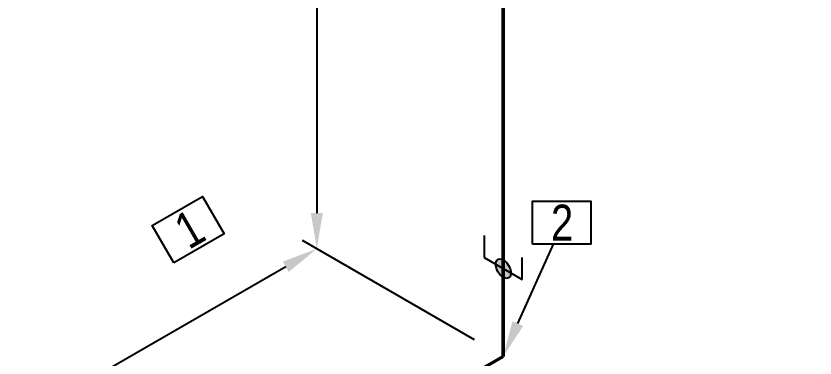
# Model space of a CAD drawing. Header units: millimetres. Extents: x 0 to 594, y 0 to 420.
# Drawn here: x 84.8 to 140.5, y 272.9 to 296.7 of the extents above; entities that cross this region are included whole.
import ezdxf
from ezdxf import colors
from ezdxf.entities.mleader import LeaderData, LeaderLine
from ezdxf.enums import TextEntityAlignment as Align
from ezdxf.math import Vec2, Vec3

# ---------------------------------------------------------------- set-up
doc = ezdxf.new("R2010")
doc.units = ezdxf.units.MM
doc.header["$LTSCALE"] = 0.25
for name, color, linetype in [('용접', 1, 'Continuous'), ('주석', 7, 'Continuous'), ('치수', 1, 'Continuous')]:
    doc.layers.add(name, color=color, linetype=linetype)
doc.layers.add('파이프 작은 보어', color=30, linetype='Continuous', lineweight=50)
doc.styles.add('AdskIsoAnnotation', font='arial.ttf', dxfattribs={"width": 0.8, "height": 1})
doc.styles.add('AdskIsoMetric', font='arial.ttf', dxfattribs={"width": 0.8, "height": 2.5})
doc.styles.add('AdskIsoMetric-30', font='arial.ttf', dxfattribs={"width": 0.8, "height": 2.5})
doc.styles.add('AdskIsoMetric30', font='arial.ttf', dxfattribs={"width": 0.8, "oblique": 30, "height": 2.5})
doc.styles.get("Standard").update_dxf_attribs({"font": 'arial.ttf'})
doc.dimstyles.new('AdskIsoMetric', dxfattribs={"dimtxt": 2.5, "dimasz": 2.5, "dimexe": 1, "dimexo": 2, "dimgap": 0.8, "dimtad": 1, "dimdec": 0, "dimrnd": 1, "dimzin": 0, "dimdsep": 46, "dimtxsty": 'AdskIsoMetric', "dimcen": 0, "dimclrt": 7, "dimadec": 0, "dimazin": 0, "dimtfac": 1, "dimtdec": 0, "dimtmove": 1, "dimatfit": 3, "dimfxl": 0, "dimfrac": 2, "dimtolj": 1, "dimtzin": 0, "dimarcsym": 0})

# ---------------------------------------------------------------- blocks, each defined once
blk = doc.blocks.new('*D31')
at = {"layer": 'Defpoints', "color": 0}
for p in [(118.767, 272.994), (60.966, 254.623), (73.957, 247.123)]:
    blk.add_point(p, dxfattribs=at)
at = {"layer": '치수', "color": 0, "lineweight": -2}
for p, q in [((116.767, 274.149), (104.776, 281.072)), ((103.611, 279.244), (63.131, 255.873)), ((71.957, 248.278), (59.966, 255.201))]:
    blk.add_line(p, q, dxfattribs=at)
at = {"layer": '치수', "color": 0}
for points in [[(103.403, 279.605), (103.82, 278.884), (105.776, 280.494)], [(62.923, 256.234), (63.34, 255.512), (60.966, 254.623)]]:
    blk.add_solid(points, dxfattribs=at)
at = {"layer": '치수', "color": 7, "insert": (78.32, 267.259), "char_height": 2.5, "attachment_point": 5, "rotation": 30, "style": 'AdskIsoMetric-30'}
blk.add_mtext('\\A1;702', dxfattribs=at)
blk = doc.blocks.new('*D32')
at = {"layer": 'Defpoints', "color": 0}
for p in [(118.767, 381.832), (105.776, 280.494), (118.767, 272.994)]:
    blk.add_point(p, dxfattribs=at)
at = {"layer": '치수', "color": 0, "lineweight": -2}
for p, q in [((116.767, 382.986), (104.776, 389.909)), ((105.776, 386.832), (105.776, 282.994)), ((116.767, 274.149), (104.776, 281.072))]:
    blk.add_line(p, q, dxfattribs=at)
at = {"layer": '치수', "color": 0}
for points in [[(105.36, 386.832), (106.193, 386.832), (105.776, 389.332)], [(105.36, 282.994), (106.193, 282.994), (105.776, 280.494)]]:
    blk.add_solid(points, dxfattribs=at)
at = {"layer": '치수', "color": 7, "insert": (103.51, 336.222), "char_height": 2.5, "attachment_point": 5, "rotation": 90, "style": 'AdskIsoMetric30'}
blk.add_mtext('\\A1;4429', dxfattribs=at)
blk = doc.blocks.new('*D34')
at = {"layer": 'Defpoints', "color": 0}
for p in [(252.388, 304.685), (265.378, 297.185), (144.945, 227.653)]:
    blk.add_point(p, dxfattribs=at)
at = {"layer": '치수', "color": 0, "lineweight": -2}
for p, q in [((134.119, 236.403), (250.223, 303.435)), ((142.945, 228.808), (130.954, 235.73))]:
    blk.add_line(p, q, dxfattribs=at)
at = {"layer": '치수', "color": 0}
for points in [[(250.015, 303.796), (250.431, 303.075), (252.388, 304.685)], [(133.911, 236.764), (134.328, 236.042), (131.954, 235.153)]]:
    blk.add_solid(points, dxfattribs=at)
at = {"layer": '치수', "color": 7, "insert": (190.785, 271.736), "char_height": 2.5, "attachment_point": 5, "rotation": 30, "style": 'AdskIsoMetric-30'}
blk.add_mtext('\\A1;7063', dxfattribs=at)
blk = doc.blocks.new('엘보우-3-Iso2DSkew180')
at = {"color": 0, "linetype": 'ByBlock', "lineweight": -2, "extrusion": (-0.707107, 0.408248, -0.57735)}
for p, q in [((0, 6.124), (0, 0)), ((0, 0), (-5.303, -3.062)), ((0, 0), (0, 0))]:
    blk.add_line(p, q, dxfattribs=at)
blk = doc.blocks.new('SocketWeld-2-IsoLeft')
blk.add_hatch(color=256).paths.add_polyline_path([(0.0405, 0.017), (0.0406, 0.0168), (0.0407, 0.0166), (0.0409, 0.0165), (0.041, 0.0163), (0.0412, 0.0161), (0.0413, 0.016), (0.0415, 0.0158), (0.0416, 0.0157), (0.0418, 0.0155), (0.0419, 0.0153), (0.042, 0.0152), (0.0422, 0.015), (0.0423, 0.0148), (0.0425, 0.0147), (0.0426, 0.0145), (0.0428, 0.0143), (0.0429, 0.0142), (0.0431, 0.014), (0.0432, 0.0138), (0.0433, 0.0137), (0.0435, 0.0135), (0.0436, 0.0134), (0.0438, 0.0132), (0.0439, 0.013), (0.0441, 0.0129), (0.0442, 0.0127), (0.0444, 0.0125), (0.0445, 0.0124), (0.0447, 0.0122), (0.0448, 0.012), (0.0449, 0.0119), (0.0451, 0.0117), (0.0452, 0.0115), (0.0454, 0.0114), (0.0455, 0.0112), (0.0457, 0.0111), (0.0458, 0.0109), (0.046, 0.0107), (0.0461, 0.0106), (0.0462, 0.0104), (0.0464, 0.0102), (0.0465, 0.0101), (0.0467, 0.0099), (0.0468, 0.0097), (0.047, 0.0096), (0.0471, 0.0094), (0.0473, 0.0092), (0.0474, 0.0091), (0.0476, 0.0089), (0.0476, 0.0089), (0.0476, 0.0087), (0.0477, 0.0086), (0.0477, 0.0084), (0.0478, 0.0082), (0.0478, 0.008), (0.0479, 0.0078), (0.0479, 0.0076), (0.048, 0.0075), (0.048, 0.0073), (0.0481, 0.0071), (0.0481, 0.0069), (0.0482, 0.0067), (0.0482, 0.0066), (0.0483, 0.0064), (0.0483, 0.0062), (0.0484, 0.006), (0.0484, 0.0058), (0.0485, 0.0056), (0.0485, 0.0055), (0.0486, 0.0053), (0.0486, 0.0051), (0.0487, 0.0049), (0.0487, 0.0047), (0.0488, 0.0046), (0.0488, 0.0044), (0.0489, 0.0042), (0.0489, 0.004), (0.049, 0.0038), (0.049, 0.0036), (0.0491, 0.0035), (0.0491, 0.0033), (0.0492, 0.0031), (0.0492, 0.0029), (0.0493, 0.0027), (0.0493, 0.0025), (0.0494, 0.0024), (0.0494, 0.0022), (0.0495, 0.002), (0.0495, 0.0018), (0.0496, 0.0016), (0.0496, 0.0015), (0.0497, 0.0013), (0.0497, 0.0011), (0.0498, 0.0009), (0.0498, 0.0007), (0.0499, 0.0005), (0.0499, 0.0004), (0.05, 0.0002), (0.05, 0), (0.05, 0), (0.05, -0.0002), (0.0499, -0.0004), (0.0499, -0.0005), (0.0498, -0.0007), (0.0498, -0.0009), (0.0497, -0.0011), (0.0497, -0.0013), (0.0496, -0.0015), (0.0496, -0.0016), (0.0495, -0.0018), (0.0495, -0.002), (0.0494, -0.0022), (0.0494, -0.0024), (0.0493, -0.0025), (0.0493, -0.0027), (0.0492, -0.0029), (0.0492, -0.0031), (0.0491, -0.0033), (0.0491, -0.0035), (0.049, -0.0036), (0.049, -0.0038), (0.0489, -0.004), (0.0489, -0.0042), (0.0488, -0.0044), (0.0488, -0.0046), (0.0487, -0.0047), (0.0487, -0.0049), (0.0486, -0.0051), (0.0486, -0.0053), (0.0485, -0.0055), (0.0485, -0.0056), (0.0484, -0.0058), (0.0484, -0.006), (0.0483, -0.0062), (0.0483, -0.0064), (0.0482, -0.0066), (0.0482, -0.0067), (0.0481, -0.0069), (0.0481, -0.0071), (0.048, -0.0073), (0.048, -0.0075), (0.0479, -0.0076), (0.0479, -0.0078), (0.0478, -0.008), (0.0478, -0.0082), (0.0477, -0.0084), (0.0477, -0.0086), (0.0476, -0.0087), (0.0476, -0.0089), (0.0476, -0.0089), (0.0474, -0.0091), (0.0473, -0.0092), (0.0471, -0.0094), (0.047, -0.0096), (0.0468, -0.0097), (0.0467, -0.0099), (0.0465, -0.0101), (0.0464, -0.0102), (0.0462, -0.0104), (0.0461, -0.0106), (0.046, -0.0107), (0.0458, -0.0109), (0.0457, -0.0111), (0.0455, -0.0112), (0.0454, -0.0114), (0.0452, -0.0115), (0.0451, -0.0117), (0.0449, -0.0119), (0.0448, -0.012), (0.0447, -0.0122), (0.0445, -0.0124), (0.0444, -0.0125), (0.0442, -0.0127), (0.0441, -0.0129), (0.0439, -0.013), (0.0438, -0.0132), (0.0436, -0.0134), (0.0435, -0.0135), (0.0433, -0.0137), (0.0432, -0.0138), (0.0431, -0.014), (0.0429, -0.0142), (0.0428, -0.0143), (0.0426, -0.0145), (0.0425, -0.0147), (0.0423, -0.0148), (0.0422, -0.015), (0.042, -0.0152), (0.0419, -0.0153), (0.0418, -0.0155), (0.0416, -0.0157), (0.0415, -0.0158), (0.0413, -0.016), (0.0412, -0.0161), (0.041, -0.0163), (0.0409, -0.0165), (0.0407, -0.0166), (0.0406, -0.0168), (0.0405, -0.017), (0.0405, -0.017), (0.0402, -0.0171), (0.04, -0.0172), (0.0398, -0.0174), (0.0395, -0.0175), (0.0393, -0.0176), (0.0391, -0.0177), (0.0389, -0.0179), (0.0386, -0.018), (0.0384, -0.0181), (0.0382, -0.0183), (0.038, -0.0184), (0.0377, -0.0185), (0.0375, -0.0187), (0.0373, -0.0188), (0.0371, -0.0189), (0.0368, -0.0191), (0.0366, -0.0192), (0.0364, -0.0193), (0.0362, -0.0194), (0.0359, -0.0196), (0.0357, -0.0197), (0.0355, -0.0198), (0.0353, -0.02), (0.035, -0.0201), (0.0348, -0.0202), (0.0346, -0.0204), (0.0344, -0.0205), (0.0341, -0.0206), (0.0339, -0.0207), (0.0337, -0.0209), (0.0335, -0.021), (0.0332, -0.0211), (0.033, -0.0213), (0.0328, -0.0214), (0.0325, -0.0215), (0.0323, -0.0217), (0.0321, -0.0218), (0.0319, -0.0219), (0.0316, -0.0221), (0.0314, -0.0222), (0.0312, -0.0223), (0.031, -0.0224), (0.0307, -0.0226), (0.0305, -0.0227), (0.0303, -0.0228), (0.0301, -0.023), (0.0298, -0.0231), (0.0296, -0.0232), (0.0294, -0.0234), (0.0294, -0.0234), (0.0291, -0.0234), (0.0288, -0.0235), (0.0285, -0.0236), (0.0283, -0.0237), (0.028, -0.0238), (0.0277, -0.0239), (0.0274, -0.0239), (0.0271, -0.024), (0.0268, -0.0241), (0.0265, -0.0242), (0.0263, -0.0243), (0.026, -0.0244), (0.0257, -0.0244), (0.0254, -0.0245), (0.0251, -0.0246), (0.0248, -0.0247), (0.0246, -0.0248), (0.0243, -0.0249), (0.024, -0.0249), (0.0237, -0.025), (0.0234, -0.0251), (0.0231, -0.0252), (0.0228, -0.0253), (0.0226, -0.0254), (0.0223, -0.0254), (0.022, -0.0255), (0.0217, -0.0256), (0.0214, -0.0257), (0.0211, -0.0258), (0.0209, -0.0259), (0.0206, -0.0259), (0.0203, -0.026), (0.02, -0.0261), (0.0197, -0.0262), (0.0194, -0.0263), (0.0191, -0.0264), (0.0189, -0.0265), (0.0186, -0.0265), (0.0183, -0.0266), (0.018, -0.0267), (0.0177, -0.0268), (0.0174, -0.0269), (0.0172, -0.027), (0.0169, -0.027), (0.0166, -0.0271), (0.0163, -0.0272), (0.016, -0.0273), (0.0157, -0.0274), (0.0155, -0.0275), (0.0155, -0.0275), (0.0151, -0.0275), (0.0148, -0.0275), (0.0145, -0.0275), (0.0142, -0.0276), (0.0139, -0.0276), (0.0136, -0.0276), (0.0132, -0.0277), (0.0129, -0.0277), (0.0126, -0.0277), (0.0123, -0.0277), (0.012, -0.0278), (0.0117, -0.0278), (0.0114, -0.0278), (0.011, -0.0279), (0.0107, -0.0279), (0.0104, -0.0279), (0.0101, -0.0279), (0.0098, -0.028), (0.0095, -0.028), (0.0091, -0.028), (0.0088, -0.0281), (0.0085, -0.0281), (0.0082, -0.0281), (0.0079, -0.0281), (0.0076, -0.0282), (0.0073, -0.0282), (0.0069, -0.0282), (0.0066, -0.0283), (0.0063, -0.0283), (0.006, -0.0283), (0.0057, -0.0283), (0.0054, -0.0284), (0.005, -0.0284), (0.0047, -0.0284), (0.0044, -0.0285), (0.0041, -0.0285), (0.0038, -0.0285), (0.0035, -0.0286), (0.0032, -0.0286), (0.0028, -0.0286), (0.0025, -0.0286), (0.0022, -0.0287), (0.0019, -0.0287), (0.0016, -0.0287), (0.0013, -0.0288), (0.0009, -0.0288), (0.0006, -0.0288), (0.0003, -0.0288), (0, -0.0289), (0, -0.0289), (-0.0003, -0.0288), (-0.0006, -0.0288), (-0.0009, -0.0288), (-0.0013, -0.0288), (-0.0016, -0.0287), (-0.0019, -0.0287), (-0.0022, -0.0287), (-0.0025, -0.0286), (-0.0028, -0.0286), (-0.0032, -0.0286), (-0.0035, -0.0286), (-0.0038, -0.0285), (-0.0041, -0.0285), (-0.0044, -0.0285), (-0.0047, -0.0284), (-0.005, -0.0284), (-0.0054, -0.0284), (-0.0057, -0.0283), (-0.006, -0.0283), (-0.0063, -0.0283), (-0.0066, -0.0283), (-0.0069, -0.0282), (-0.0073, -0.0282), (-0.0076, -0.0282), (-0.0079, -0.0281), (-0.0082, -0.0281), (-0.0085, -0.0281), (-0.0088, -0.0281), (-0.0091, -0.028), (-0.0095, -0.028), (-0.0098, -0.028), (-0.0101, -0.0279), (-0.0104, -0.0279), (-0.0107, -0.0279), (-0.011, -0.0279), (-0.0114, -0.0278), (-0.0117, -0.0278), (-0.012, -0.0278), (-0.0123, -0.0277), (-0.0126, -0.0277), (-0.0129, -0.0277), (-0.0132, -0.0277), (-0.0136, -0.0276), (-0.0139, -0.0276), (-0.0142, -0.0276), (-0.0145, -0.0275), (-0.0148, -0.0275), (-0.0151, -0.0275), (-0.0155, -0.0275), (-0.0155, -0.0275), (-0.0157, -0.0274), (-0.016, -0.0273), (-0.0163, -0.0272), (-0.0166, -0.0271), (-0.0169, -0.027), (-0.0172, -0.027), (-0.0174, -0.0269), (-0.0177, -0.0268), (-0.018, -0.0267), (-0.0183, -0.0266), (-0.0186, -0.0265), (-0.0189, -0.0265), (-0.0191, -0.0264), (-0.0194, -0.0263), (-0.0197, -0.0262), (-0.02, -0.0261), (-0.0203, -0.026), (-0.0206, -0.0259), (-0.0209, -0.0259), (-0.0211, -0.0258), (-0.0214, -0.0257), (-0.0217, -0.0256), (-0.022, -0.0255), (-0.0223, -0.0254), (-0.0226, -0.0254), (-0.0228, -0.0253), (-0.0231, -0.0252), (-0.0234, -0.0251), (-0.0237, -0.025), (-0.024, -0.0249), (-0.0243, -0.0249), (-0.0246, -0.0248), (-0.0248, -0.0247), (-0.0251, -0.0246), (-0.0254, -0.0245), (-0.0257, -0.0244), (-0.026, -0.0244), (-0.0263, -0.0243), (-0.0265, -0.0242), (-0.0268, -0.0241), (-0.0271, -0.024), (-0.0274, -0.0239), (-0.0277, -0.0239), (-0.028, -0.0238), (-0.0283, -0.0237), (-0.0285, -0.0236), (-0.0288, -0.0235), (-0.0291, -0.0234), (-0.0294, -0.0234), (-0.0294, -0.0234), (-0.0296, -0.0232), (-0.0298, -0.0231), (-0.0301, -0.023), (-0.0303, -0.0228), (-0.0305, -0.0227), (-0.0307, -0.0226), (-0.031, -0.0224), (-0.0312, -0.0223), (-0.0314, -0.0222), (-0.0316, -0.0221), (-0.0319, -0.0219), (-0.0321, -0.0218), (-0.0323, -0.0217), (-0.0325, -0.0215), (-0.0328, -0.0214), (-0.033, -0.0213), (-0.0332, -0.0211), (-0.0335, -0.021), (-0.0337, -0.0209), (-0.0339, -0.0207), (-0.0341, -0.0206), (-0.0344, -0.0205), (-0.0346, -0.0204), (-0.0348, -0.0202), (-0.035, -0.0201), (-0.0353, -0.02), (-0.0355, -0.0198), (-0.0357, -0.0197), (-0.0359, -0.0196), (-0.0362, -0.0194), (-0.0364, -0.0193), (-0.0366, -0.0192), (-0.0368, -0.0191), (-0.0371, -0.0189), (-0.0373, -0.0188), (-0.0375, -0.0187), (-0.0377, -0.0185), (-0.038, -0.0184), (-0.0382, -0.0183), (-0.0384, -0.0181), (-0.0386, -0.018), (-0.0389, -0.0179), (-0.0391, -0.0177), (-0.0393, -0.0176), (-0.0395, -0.0175), (-0.0398, -0.0174), (-0.04, -0.0172), (-0.0402, -0.0171), (-0.0405, -0.017), (-0.0405, -0.017), (-0.0406, -0.0168), (-0.0407, -0.0166), (-0.0409, -0.0165), (-0.041, -0.0163), (-0.0412, -0.0161), (-0.0413, -0.016), (-0.0415, -0.0158), (-0.0416, -0.0157), (-0.0418, -0.0155), (-0.0419, -0.0153), (-0.042, -0.0152), (-0.0422, -0.015), (-0.0423, -0.0148), (-0.0425, -0.0147), (-0.0426, -0.0145), (-0.0428, -0.0143), (-0.0429, -0.0142), (-0.0431, -0.014), (-0.0432, -0.0138), (-0.0433, -0.0137), (-0.0435, -0.0135), (-0.0436, -0.0134), (-0.0438, -0.0132), (-0.0439, -0.013), (-0.0441, -0.0129), (-0.0442, -0.0127), (-0.0444, -0.0125), (-0.0445, -0.0124), (-0.0447, -0.0122), (-0.0448, -0.012), (-0.0449, -0.0119), (-0.0451, -0.0117), (-0.0452, -0.0115), (-0.0454, -0.0114), (-0.0455, -0.0112), (-0.0457, -0.0111), (-0.0458, -0.0109), (-0.046, -0.0107), (-0.0461, -0.0106), (-0.0462, -0.0104), (-0.0464, -0.0102), (-0.0465, -0.0101), (-0.0467, -0.0099), (-0.0468, -0.0097), (-0.047, -0.0096), (-0.0471, -0.0094), (-0.0473, -0.0092), (-0.0474, -0.0091), (-0.0476, -0.0089), (-0.0476, -0.0089), (-0.0476, -0.0087), (-0.0477, -0.0086), (-0.0477, -0.0084), (-0.0478, -0.0082), (-0.0478, -0.008), (-0.0479, -0.0078), (-0.0479, -0.0076), (-0.048, -0.0075), (-0.048, -0.0073), (-0.0481, -0.0071), (-0.0481, -0.0069), (-0.0482, -0.0067), (-0.0482, -0.0066), (-0.0483, -0.0064), (-0.0483, -0.0062), (-0.0484, -0.006), (-0.0484, -0.0058), (-0.0485, -0.0056), (-0.0485, -0.0055), (-0.0486, -0.0053), (-0.0486, -0.0051), (-0.0487, -0.0049), (-0.0487, -0.0047), (-0.0488, -0.0046), (-0.0488, -0.0044), (-0.0489, -0.0042), (-0.0489, -0.004), (-0.049, -0.0038), (-0.049, -0.0036), (-0.0491, -0.0035), (-0.0491, -0.0033), (-0.0492, -0.0031), (-0.0492, -0.0029), (-0.0493, -0.0027), (-0.0493, -0.0025), (-0.0494, -0.0024), (-0.0494, -0.0022), (-0.0495, -0.002), (-0.0495, -0.0018), (-0.0496, -0.0016), (-0.0496, -0.0015), (-0.0497, -0.0013), (-0.0497, -0.0011), (-0.0498, -0.0009), (-0.0498, -0.0007), (-0.0499, -0.0005), (-0.0499, -0.0004), (-0.05, -0.0002), (-0.05, 0), (-0.05, 0), (-0.05, 0.0002), (-0.0499, 0.0004), (-0.0499, 0.0005), (-0.0498, 0.0007), (-0.0498, 0.0009), (-0.0497, 0.0011), (-0.0497, 0.0013), (-0.0496, 0.0015), (-0.0496, 0.0016), (-0.0495, 0.0018), (-0.0495, 0.002), (-0.0494, 0.0022), (-0.0494, 0.0024), (-0.0493, 0.0025), (-0.0493, 0.0027), (-0.0492, 0.0029), (-0.0492, 0.0031), (-0.0491, 0.0033), (-0.0491, 0.0035), (-0.049, 0.0036), (-0.049, 0.0038), (-0.0489, 0.004), (-0.0489, 0.0042), (-0.0488, 0.0044), (-0.0488, 0.0046), (-0.0487, 0.0047), (-0.0487, 0.0049), (-0.0486, 0.0051), (-0.0486, 0.0053), (-0.0485, 0.0055), (-0.0485, 0.0056), (-0.0484, 0.0058), (-0.0484, 0.006), (-0.0483, 0.0062), (-0.0483, 0.0064), (-0.0482, 0.0066), (-0.0482, 0.0067), (-0.0481, 0.0069), (-0.0481, 0.0071), (-0.048, 0.0073), (-0.048, 0.0075), (-0.0479, 0.0076), (-0.0479, 0.0078), (-0.0478, 0.008), (-0.0478, 0.0082), (-0.0477, 0.0084), (-0.0477, 0.0086), (-0.0476, 0.0087), (-0.0476, 0.0089), (-0.0476, 0.0089), (-0.0474, 0.0091), (-0.0473, 0.0092), (-0.0471, 0.0094), (-0.047, 0.0096), (-0.0468, 0.0097), (-0.0467, 0.0099), (-0.0465, 0.0101), (-0.0464, 0.0102), (-0.0462, 0.0104), (-0.0461, 0.0106), (-0.046, 0.0107), (-0.0458, 0.0109), (-0.0457, 0.0111), (-0.0455, 0.0112), (-0.0454, 0.0114), (-0.0452, 0.0115), (-0.0451, 0.0117), (-0.0449, 0.0119), (-0.0448, 0.012), (-0.0447, 0.0122), (-0.0445, 0.0124), (-0.0444, 0.0125), (-0.0442, 0.0127), (-0.0441, 0.0129), (-0.0439, 0.013), (-0.0438, 0.0132), (-0.0436, 0.0134), (-0.0435, 0.0135), (-0.0433, 0.0137), (-0.0432, 0.0138), (-0.0431, 0.014), (-0.0429, 0.0142), (-0.0428, 0.0143), (-0.0426, 0.0145), (-0.0425, 0.0147), (-0.0423, 0.0148), (-0.0422, 0.015), (-0.042, 0.0152), (-0.0419, 0.0153), (-0.0418, 0.0155), (-0.0416, 0.0157), (-0.0415, 0.0158), (-0.0413, 0.016), (-0.0412, 0.0161), (-0.041, 0.0163), (-0.0409, 0.0165), (-0.0407, 0.0166), (-0.0406, 0.0168), (-0.0405, 0.017), (-0.0405, 0.017), (-0.0402, 0.0171), (-0.04, 0.0172), (-0.0398, 0.0174), (-0.0395, 0.0175), (-0.0393, 0.0176), (-0.0391, 0.0177), (-0.0389, 0.0179), (-0.0386, 0.018), (-0.0384, 0.0181), (-0.0382, 0.0183), (-0.038, 0.0184), (-0.0377, 0.0185), (-0.0375, 0.0187), (-0.0373, 0.0188), (-0.0371, 0.0189), (-0.0368, 0.0191), (-0.0366, 0.0192), (-0.0364, 0.0193), (-0.0362, 0.0194), (-0.0359, 0.0196), (-0.0357, 0.0197), (-0.0355, 0.0198), (-0.0353, 0.02), (-0.035, 0.0201), (-0.0348, 0.0202), (-0.0346, 0.0204), (-0.0344, 0.0205), (-0.0341, 0.0206), (-0.0339, 0.0207), (-0.0337, 0.0209), (-0.0335, 0.021), (-0.0332, 0.0211), (-0.033, 0.0213), (-0.0328, 0.0214), (-0.0325, 0.0215), (-0.0323, 0.0217), (-0.0321, 0.0218), (-0.0319, 0.0219), (-0.0316, 0.0221), (-0.0314, 0.0222), (-0.0312, 0.0223), (-0.031, 0.0224), (-0.0307, 0.0226), (-0.0305, 0.0227), (-0.0303, 0.0228), (-0.0301, 0.023), (-0.0298, 0.0231), (-0.0296, 0.0232), (-0.0294, 0.0234), (-0.0294, 0.0234), (-0.0291, 0.0234), (-0.0288, 0.0235), (-0.0285, 0.0236), (-0.0283, 0.0237), (-0.028, 0.0238), (-0.0277, 0.0239), (-0.0274, 0.0239), (-0.0271, 0.024), (-0.0268, 0.0241), (-0.0265, 0.0242), (-0.0263, 0.0243), (-0.026, 0.0244), (-0.0257, 0.0244), (-0.0254, 0.0245), (-0.0251, 0.0246), (-0.0248, 0.0247), (-0.0246, 0.0248), (-0.0243, 0.0249), (-0.024, 0.0249), (-0.0237, 0.025), (-0.0234, 0.0251), (-0.0231, 0.0252), (-0.0228, 0.0253), (-0.0226, 0.0254), (-0.0223, 0.0254), (-0.022, 0.0255), (-0.0217, 0.0256), (-0.0214, 0.0257), (-0.0211, 0.0258), (-0.0209, 0.0259), (-0.0206, 0.0259), (-0.0203, 0.026), (-0.02, 0.0261), (-0.0197, 0.0262), (-0.0194, 0.0263), (-0.0191, 0.0264), (-0.0189, 0.0265), (-0.0186, 0.0265), (-0.0183, 0.0266), (-0.018, 0.0267), (-0.0177, 0.0268), (-0.0174, 0.0269), (-0.0172, 0.027), (-0.0169, 0.027), (-0.0166, 0.0271), (-0.0163, 0.0272), (-0.016, 0.0273), (-0.0157, 0.0274), (-0.0155, 0.0275), (-0.0155, 0.0275), (-0.0151, 0.0275), (-0.0148, 0.0275), (-0.0145, 0.0275), (-0.0142, 0.0276), (-0.0139, 0.0276), (-0.0136, 0.0276), (-0.0132, 0.0277), (-0.0129, 0.0277), (-0.0126, 0.0277), (-0.0123, 0.0277), (-0.012, 0.0278), (-0.0117, 0.0278), (-0.0114, 0.0278), (-0.011, 0.0279), (-0.0107, 0.0279), (-0.0104, 0.0279), (-0.0101, 0.0279), (-0.0098, 0.028), (-0.0095, 0.028), (-0.0091, 0.028), (-0.0088, 0.0281), (-0.0085, 0.0281), (-0.0082, 0.0281), (-0.0079, 0.0281), (-0.0076, 0.0282), (-0.0073, 0.0282), (-0.0069, 0.0282), (-0.0066, 0.0283), (-0.0063, 0.0283), (-0.006, 0.0283), (-0.0057, 0.0283), (-0.0054, 0.0284), (-0.005, 0.0284), (-0.0047, 0.0284), (-0.0044, 0.0285), (-0.0041, 0.0285), (-0.0038, 0.0285), (-0.0035, 0.0286), (-0.0032, 0.0286), (-0.0028, 0.0286), (-0.0025, 0.0286), (-0.0022, 0.0287), (-0.0019, 0.0287), (-0.0016, 0.0287), (-0.0013, 0.0288), (-0.0009, 0.0288), (-0.0006, 0.0288), (-0.0003, 0.0288), (0, 0.0289), (0, 0.0289), (0.0003, 0.0288), (0.0006, 0.0288), (0.0009, 0.0288), (0.0013, 0.0288), (0.0016, 0.0287), (0.0019, 0.0287), (0.0022, 0.0287), (0.0025, 0.0286), (0.0028, 0.0286), (0.0032, 0.0286), (0.0035, 0.0286), (0.0038, 0.0285), (0.0041, 0.0285), (0.0044, 0.0285), (0.0047, 0.0284), (0.005, 0.0284), (0.0054, 0.0284), (0.0057, 0.0283), (0.006, 0.0283), (0.0063, 0.0283), (0.0066, 0.0283), (0.0069, 0.0282), (0.0073, 0.0282), (0.0076, 0.0282), (0.0079, 0.0281), (0.0082, 0.0281), (0.0085, 0.0281), (0.0088, 0.0281), (0.0091, 0.028), (0.0095, 0.028), (0.0098, 0.028), (0.0101, 0.0279), (0.0104, 0.0279), (0.0107, 0.0279), (0.011, 0.0279), (0.0114, 0.0278), (0.0117, 0.0278), (0.012, 0.0278), (0.0123, 0.0277), (0.0126, 0.0277), (0.0129, 0.0277), (0.0132, 0.0277), (0.0136, 0.0276), (0.0139, 0.0276), (0.0142, 0.0276), (0.0145, 0.0275), (0.0148, 0.0275), (0.0151, 0.0275), (0.0155, 0.0275), (0.0155, 0.0275), (0.0157, 0.0274), (0.016, 0.0273), (0.0163, 0.0272), (0.0166, 0.0271), (0.0169, 0.027), (0.0172, 0.027), (0.0174, 0.0269), (0.0177, 0.0268), (0.018, 0.0267), (0.0183, 0.0266), (0.0186, 0.0265), (0.0189, 0.0265), (0.0191, 0.0264), (0.0194, 0.0263), (0.0197, 0.0262), (0.02, 0.0261), (0.0203, 0.026), (0.0206, 0.0259), (0.0209, 0.0259), (0.0211, 0.0258), (0.0214, 0.0257), (0.0217, 0.0256), (0.022, 0.0255), (0.0223, 0.0254), (0.0226, 0.0254), (0.0228, 0.0253), (0.0231, 0.0252), (0.0234, 0.0251), (0.0237, 0.025), (0.024, 0.0249), (0.0243, 0.0249), (0.0246, 0.0248), (0.0248, 0.0247), (0.0251, 0.0246), (0.0254, 0.0245), (0.0257, 0.0244), (0.026, 0.0244), (0.0263, 0.0243), (0.0265, 0.0242), (0.0268, 0.0241), (0.0271, 0.024), (0.0274, 0.0239), (0.0277, 0.0239), (0.028, 0.0238), (0.0283, 0.0237), (0.0285, 0.0236), (0.0288, 0.0235), (0.0291, 0.0234), (0.0294, 0.0234), (0.0294, 0.0234), (0.0296, 0.0232), (0.0298, 0.0231), (0.0301, 0.023), (0.0303, 0.0228), (0.0305, 0.0227), (0.0307, 0.0226), (0.031, 0.0224), (0.0312, 0.0223), (0.0314, 0.0222), (0.0316, 0.0221), (0.0319, 0.0219), (0.0321, 0.0218), (0.0323, 0.0217), (0.0325, 0.0215), (0.0328, 0.0214), (0.033, 0.0213), (0.0332, 0.0211), (0.0335, 0.021), (0.0337, 0.0209), (0.0339, 0.0207), (0.0341, 0.0206), (0.0344, 0.0205), (0.0346, 0.0204), (0.0348, 0.0202), (0.035, 0.0201), (0.0353, 0.02), (0.0355, 0.0198), (0.0357, 0.0197), (0.0359, 0.0196), (0.0362, 0.0194), (0.0364, 0.0193), (0.0366, 0.0192), (0.0368, 0.0191), (0.0371, 0.0189), (0.0373, 0.0188), (0.0375, 0.0187), (0.0377, 0.0185), (0.038, 0.0184), (0.0382, 0.0183), (0.0384, 0.0181), (0.0386, 0.018), (0.0389, 0.0179), (0.0391, 0.0177), (0.0393, 0.0176), (0.0395, 0.0175), (0.0398, 0.0174), (0.04, 0.0172), (0.0402, 0.0171)], flags=0)
at = {"color": 0, "linetype": 'ByBlock', "lineweight": -2, "extrusion": (0, -0.816497, -0.57735)}
for p, q in [((0.0884, 0.051), (0, 0.1021)), ((-0.0884, -0.051), (0.0884, 0.051)), ((-0.1768, 0), (-0.0884, -0.051)), ((-0.05, 0), (-0.0476, 0.0089)), ((-0.0476, -0.0089), (-0.05, 0)), ((-0.0476, 0.0089), (-0.0405, 0.017)), ((-0.0405, 0.017), (-0.0294, 0.0234)), ((-0.0294, 0.0234), (-0.0155, 0.0275)), ((-0.0155, 0.0275), (0, 0.0289)), ((0, 0.0289), (0.0155, 0.0275)), ((0.0155, 0.0275), (0.0294, 0.0234)), ((0.0294, 0.0234), (0.0405, 0.017)), ((0.0405, 0.017), (0.0476, 0.0089)), ((0.0476, 0.0089), (0.05, 0)), ((-0.0405, -0.017), (-0.0476, -0.0089)), ((-0.0294, -0.0234), (-0.0405, -0.017)), ((-0.0155, -0.0275), (-0.0294, -0.0234)), ((0, -0.0289), (-0.0155, -0.0275)), ((0.0155, -0.0275), (0, -0.0289)), ((0.0294, -0.0234), (0.0155, -0.0275)), ((0.0405, -0.017), (0.0294, -0.0234)), ((0.0476, -0.0089), (0.0405, -0.017)), ((0.05, 0), (0.0476, -0.0089))]:
    blk.add_line(p, q, dxfattribs=at)
blk = doc.blocks.new('AnnoRect')
at = {"color": 0, "linetype": 'ByBlock', "lineweight": -2}
blk.add_wipeout([(-0.81, -0.6), (-0.81, 0.6), (0.81, 0.6), (0.81, -0.6)], dxfattribs=at)
blk.add_lwpolyline([(-0.81, -0.6), (-0.81, 0.6), (0.81, 0.6), (0.81, -0.6)], close=True, dxfattribs=at)
at = {"color": 0, "linetype": 'ByBlock', "lineweight": -2, "style": 'AdskIsoAnnotation', "width": 0.8}
blk.add_attdef('XX', text='', height=1, dxfattribs=at).set_placement((0, 0), align=Align.MIDDLE_CENTER)

msp = doc.modelspace()

# ---------------------------------------------------------------- linework, layer by layer
at = {"layer": '파이프 작은 보어'}
msp.add_lwpolyline([(118.7667, 375.708), (118.7667, 279.1182)], dxfattribs=at)

# ---------------------------------------------------------------- block references
at = {"layer": '용접', "xscale": 15, "yscale": 15, "zscale": 15, "rotation": 300.0000000002933}
msp.add_blockref('SocketWeld-2-IsoLeft', (118.7667, 279.1182), dxfattribs=at)
at = {"layer": '파이프 작은 보어'}
msp.add_blockref('엘보우-3-Iso2DSkew180', (118.7667, 272.9944), dxfattribs=at)

# ---------------------------------------------------------------- dimensions: what is measured, and where the dimension line sits
at = {"layer": '치수'}
for base, p1, p2, angle, text, override, picture, middle in [((105.7763, 280.4944), (118.7667, 381.8317), (118.7667, 272.9944), 270, '4429', {"dimtad": 0, "dimlfac": 40.690033, "dimtxsty": 'AdskIsoMetric30', "dimse1": 0, "dimse2": 0, "dimsd1": 0, "dimsd2": 0, "dimtmove": 1}, '*D32', (103.51, 336.2215)), ((252.388, 304.6854), (144.9446, 227.6529), (265.3784, 297.1854), 30, '7063', {"dimtad": 0, "dimlfac": 50.787153, "dimtxsty": 'AdskIsoMetric-30', "dimse1": 0, "dimse2": 1, "dimsd1": 0, "dimsd2": 0, "dimtmove": 1}, '*D34', (190.7847, 271.7356)), ((60.9662, 254.6233), (118.7667, 272.9944), (73.9565, 247.1233), 210, '702', {"dimtad": 0, "dimlfac": 12.067308, "dimtxsty": 'AdskIsoMetric-30', "dimse1": 0, "dimse2": 0, "dimsd1": 0, "dimsd2": 0, "dimtmove": 1}, '*D31', (78.3199, 267.2594))]:
    dim = msp.add_linear_dim(base=base, p1=p1, p2=p2, angle=angle, text=text, dimstyle='AdskIsoMetric', override=override, dxfattribs=at)
    dim.commit()
    dim.dimension.update_dxf_attribs({"geometry": picture, "text_midpoint": middle, "dimtype": 160})

# ---------------------------------------------------------------- leaders
at = {"layer": '주석'}
ml = msp.add_multileader_mtext('Standard', dxfattribs=at)
ml.set_content('')
ml.set_leader_properties()
ml.build(insert=Vec2(0, 0))
ml.multileader.update_dxf_attribs({"dogleg_length": 0, "arrow_head_size": 2.5})
ctx = ml.context
ctx.base_point, ctx.arrow_head_size, ctx.plane_origin = Vec3(122.2586, 280.8313), 2.5, Vec3(0.8142, 13.8313)
notes = []
notes.append((ctx, [(0, (1, 1, 0), (122.2586, 280.8313), (-1, 0), 0, [(0, [(118.7667, 272.9944)], 0, [])])]))
ctx.mtext, ml.multileader.dxf.content_type = None, 0
for ctx, leaders in notes:
    for number, flags, end, landing, length, lines in leaders:
        leader = LeaderData()
        leader.index, (leader.has_last_leader_line, leader.has_dogleg_vector, leader.attachment_direction) = number, flags
        leader.last_leader_point, leader.dogleg_vector, leader.dogleg_length = Vec3(end), Vec3(landing), length
        for number, points, colour, breaks in lines:
            line = LeaderLine()
            line.index, line.vertices, line.color, line.breaks = number, Vec3.list(points), colors.encode_raw_color(colour), breaks
            leader.lines.append(line)
        ctx.leaders.append(leader)

# ---------------------------------------------------------------- next in the draw order: block references
ref = msp.add_blockref('AnnoRect', (96.8142, 281.8313), dxfattribs=dict(at, xscale=2.5, yscale=2.5, zscale=2.5, rotation=30.00000000068101))
ref.add_attrib('XX_001', '1', (96.8593, 280.408), dxfattribs={"layer": '0', "color": 0, "linetype": 'ByBlock', "lineweight": -2, "height": 2.5, "rotation": 30, "style": 'AdskIsoAnnotation', "width": 0.8})
ref = msp.add_blockref('AnnoRect', (122.838, 282.3313), dxfattribs=dict(at, xscale=2.5, yscale=2.5, zscale=2.5))
ref.add_attrib('XX_001', '2', (122.0938, 281.0761), dxfattribs={"layer": '0', "color": 0, "linetype": 'ByBlock', "lineweight": -2, "height": 2.5, "style": 'AdskIsoAnnotation', "width": 0.8})

doc.saveas('drawing.dxf')
